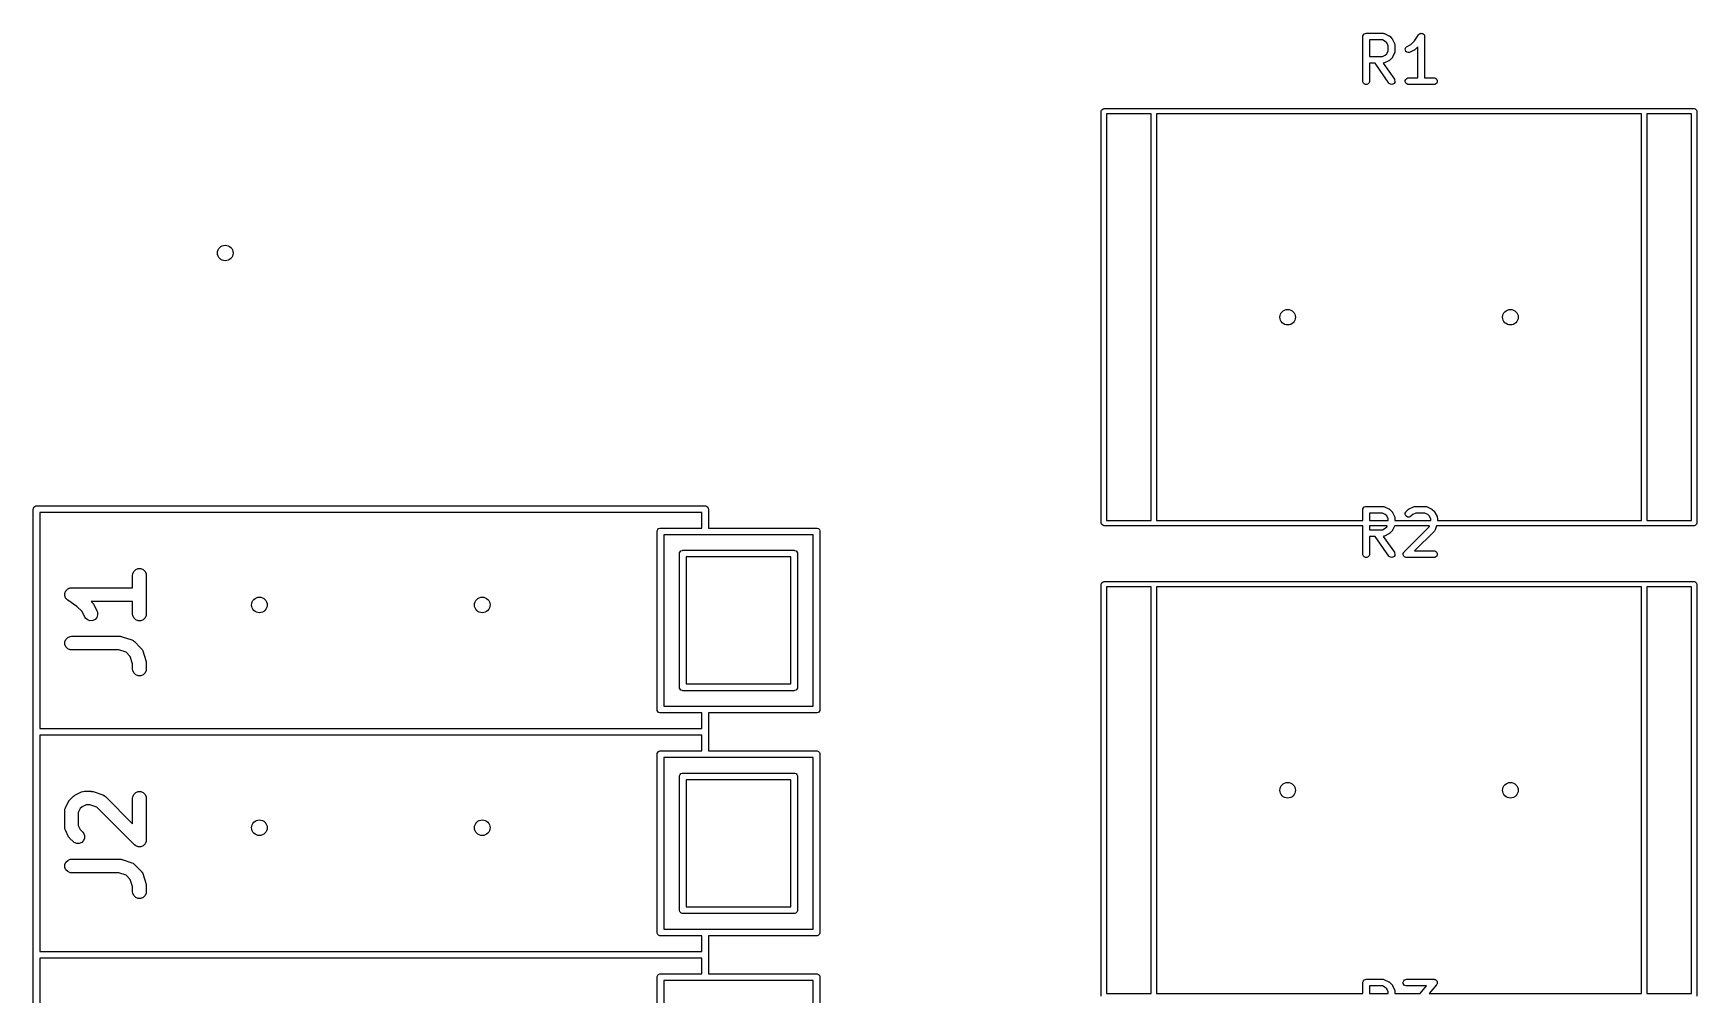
# Model space of a CAD drawing. Extents: x 0.23 to 2.98, y 0.39 to 3.79.
# Drawn here: x 0.23 to 1.7, y 2.945 to 3.794 of the extents above; entities that cross this region are included whole.
import ezdxf

# ---------------------------------------------------------------- set-up
doc = ezdxf.new("R2010")
doc.units = 0
doc.header["$MEASUREMENT"] = 0
doc.layers.add('BLACK', color=7, linetype='CONTINUOUS')

msp = doc.modelspace()

# ---------------------------------------------------------------- linework, layer by layer
at = {"layer": 'BLACK', "linetype": 'CONTINUOUS'}
for p, q in [((1.405, 3.7911), (1.4051, 3.7917)), ((1.4051, 3.7917), (1.4055, 3.7928)), ((1.4055, 3.7928), (1.4063, 3.7936)), ((1.4063, 3.7936), (1.4074, 3.794)), ((1.4074, 3.794), (1.4079, 3.7941)), ((1.4079, 3.7941), (1.4229, 3.7941)), ((1.4229, 3.7941), (1.4235, 3.794)), ((1.4235, 3.794), (1.4236, 3.794)), ((1.4236, 3.794), (1.4237, 3.794)), ((1.4237, 3.794), (1.4243, 3.7938)), ((1.4243, 3.7938), (1.428, 3.7919)), ((1.428, 3.7919), (1.4283, 3.7918)), ((1.4283, 3.7918), (1.4283, 3.7917)), ((1.4283, 3.7917), (1.4284, 3.7917)), ((1.4284, 3.7917), (1.4285, 3.7916)), ((1.4285, 3.7916), (1.4286, 3.7915)), ((1.4286, 3.7915), (1.4288, 3.7914)), ((1.4506, 3.7874), (1.4542, 3.7928)), ((1.4542, 3.7928), (1.4546, 3.7932)), ((1.4542, 3.7928), (1.4542, 3.7928)), ((1.4542, 3.7928), (1.4542, 3.7928)), ((1.4542, 3.7928), (1.4542, 3.7928)), ((1.4546, 3.7932), (1.4548, 3.7934)), ((1.4548, 3.7934), (1.4551, 3.7936)), ((1.4551, 3.7936), (1.4553, 3.7937)), ((1.4553, 3.7937), (1.4556, 3.7939)), ((1.4556, 3.7939), (1.4558, 3.7939)), ((1.4558, 3.7939), (1.4561, 3.794)), ((1.4561, 3.794), (1.4564, 3.794)), ((1.4564, 3.794), (1.4567, 3.7941)), ((1.4567, 3.7941), (1.457, 3.794)), ((1.457, 3.794), (1.4573, 3.794)), ((1.4573, 3.794), (1.4575, 3.7939)), ((1.4575, 3.7939), (1.4578, 3.7939)), ((1.4578, 3.7939), (1.4581, 3.7937)), ((1.4581, 3.7937), (1.4583, 3.7936)), ((1.4583, 3.7936), (1.4585, 3.7934)), ((1.4585, 3.7934), (1.4588, 3.7932)), ((1.4588, 3.7932), (1.4589, 3.793)), ((1.4589, 3.793), (1.4591, 3.7928)), ((1.4591, 3.7928), (1.4593, 3.7925)), ((1.4593, 3.7925), (1.4594, 3.7923)), ((1.4594, 3.7923), (1.4595, 3.792)), ((1.4595, 3.792), (1.4596, 3.7917)), ((1.4596, 3.7917), (1.4596, 3.7912)), ((1.405, 3.7518), (1.405, 3.7911)), ((1.4223, 3.7882), (1.4109, 3.7882)), ((1.4109, 3.7882), (1.4109, 3.7735)), ((1.4249, 3.7868), (1.4223, 3.7882)), ((1.4261, 3.7857), (1.4249, 3.7868)), ((1.4275, 3.783), (1.4261, 3.7857)), ((1.4261, 3.776), (1.4275, 3.7787)), ((1.4275, 3.7787), (1.4275, 3.783)), ((1.4288, 3.7914), (1.4307, 3.7895)), ((1.4307, 3.7895), (1.4308, 3.7893)), ((1.4308, 3.7893), (1.4309, 3.7892)), ((1.4309, 3.7892), (1.431, 3.7891)), ((1.431, 3.7891), (1.431, 3.789)), ((1.431, 3.789), (1.4311, 3.789)), ((1.4311, 3.789), (1.4312, 3.7887)), ((1.4312, 3.7887), (1.4331, 3.785)), ((1.4331, 3.785), (1.4333, 3.7844)), ((1.4333, 3.7772), (1.4331, 3.7767)), ((1.4333, 3.7844), (1.4333, 3.7843)), ((1.4333, 3.7843), (1.4333, 3.7842)), ((1.4333, 3.7842), (1.4334, 3.7836)), ((1.4334, 3.778), (1.4333, 3.7774)), ((1.4333, 3.7774), (1.4333, 3.7774)), ((1.4333, 3.7774), (1.4333, 3.7772)), ((1.4334, 3.7836), (1.4334, 3.778)), ((1.4425, 3.7803), (1.4429, 3.7814)), ((1.4426, 3.7791), (1.4425, 3.7803)), ((1.4431, 3.7781), (1.4426, 3.7791)), ((1.4429, 3.7814), (1.4436, 3.7822)), ((1.444, 3.7773), (1.4431, 3.7781)), ((1.4436, 3.7822), (1.4441, 3.7825)), ((1.4451, 3.777), (1.444, 3.7773)), ((1.4441, 3.7825), (1.4474, 3.7842)), ((1.4462, 3.7771), (1.4451, 3.777)), ((1.4468, 3.7773), (1.4462, 3.7771)), ((1.4505, 3.7791), (1.4468, 3.7773)), ((1.4474, 3.7842), (1.4506, 3.7874)), ((1.4508, 3.7793), (1.4505, 3.7791)), ((1.4509, 3.7794), (1.4508, 3.7793)), ((1.4508, 3.7793), (1.4508, 3.7793)), ((1.451, 3.7794), (1.4509, 3.7794)), ((1.4511, 3.7795), (1.451, 3.7794)), ((1.4513, 3.7797), (1.4511, 3.7795)), ((1.4537, 3.7821), (1.4513, 3.7797)), ((1.4537, 3.7547), (1.4537, 3.7821)), ((1.4596, 3.7912), (1.4596, 3.7912)), ((1.4596, 3.7912), (1.4596, 3.7912)), ((1.4596, 3.7912), (1.4596, 3.7911)), ((1.4596, 3.7911), (1.4596, 3.7547)), ((1.4109, 3.7735), (1.4223, 3.7735)), ((1.4158, 3.7676), (1.4109, 3.7676)), ((1.4109, 3.7676), (1.4109, 3.7518)), ((1.428, 3.7501), (1.4158, 3.7676)), ((1.4223, 3.7735), (1.4249, 3.7748)), ((1.4235, 3.7676), (1.423, 3.7676)), ((1.423, 3.7676), (1.4329, 3.7535)), ((1.4236, 3.7677), (1.4235, 3.7676)), ((1.4237, 3.7677), (1.4236, 3.7677)), ((1.4243, 3.7679), (1.4237, 3.7677)), ((1.428, 3.7698), (1.4243, 3.7679)), ((1.4249, 3.7748), (1.4261, 3.776)), ((1.4283, 3.7699), (1.428, 3.7698)), ((1.4284, 3.77), (1.4283, 3.7699)), ((1.4283, 3.7699), (1.4283, 3.7699)), ((1.4285, 3.7701), (1.4284, 3.77)), ((1.4286, 3.7701), (1.4285, 3.7701)), ((1.4288, 3.7703), (1.4286, 3.7701)), ((1.4307, 3.7722), (1.4288, 3.7703)), ((1.4308, 3.7724), (1.4307, 3.7722)), ((1.4309, 3.7725), (1.4308, 3.7724)), ((1.431, 3.7726), (1.4309, 3.7725)), ((1.4311, 3.7727), (1.431, 3.7726)), ((1.431, 3.7726), (1.431, 3.7726)), ((1.4312, 3.773), (1.4311, 3.7727)), ((1.4331, 3.7767), (1.4312, 3.773)), ((1.4051, 3.7512), (1.405, 3.7518)), ((1.4055, 3.7501), (1.4051, 3.7512)), ((1.4063, 3.7493), (1.4055, 3.7501)), ((1.4074, 3.7489), (1.4063, 3.7493)), ((1.4085, 3.7489), (1.4074, 3.7489)), ((1.4096, 3.7493), (1.4085, 3.7489)), ((1.4104, 3.7501), (1.4096, 3.7493)), ((1.4108, 3.7512), (1.4104, 3.7501)), ((1.4109, 3.7518), (1.4108, 3.7512)), ((1.4284, 3.7496), (1.428, 3.7501)), ((1.4294, 3.749), (1.4284, 3.7496)), ((1.4305, 3.7488), (1.4294, 3.749)), ((1.4316, 3.7491), (1.4305, 3.7488)), ((1.4326, 3.7497), (1.4316, 3.7491)), ((1.4332, 3.7507), (1.4326, 3.7497)), ((1.4329, 3.7535), (1.4331, 3.753)), ((1.4331, 3.753), (1.4334, 3.7518)), ((1.4334, 3.7518), (1.4332, 3.7507)), ((1.4425, 3.7524), (1.443, 3.7534)), ((1.4425, 3.7512), (1.4425, 3.7524)), ((1.443, 3.7501), (1.4425, 3.7512)), ((1.443, 3.7534), (1.4438, 3.7542)), ((1.4438, 3.7493), (1.443, 3.7501)), ((1.4438, 3.7542), (1.4449, 3.7547)), ((1.4449, 3.7489), (1.4438, 3.7493)), ((1.4449, 3.7547), (1.4454, 3.7547)), ((1.4454, 3.7488), (1.4449, 3.7489)), ((1.4454, 3.7547), (1.4537, 3.7547)), ((1.4679, 3.7488), (1.4454, 3.7488)), ((1.4596, 3.7547), (1.4679, 3.7547)), ((1.4679, 3.7547), (1.4685, 3.7547)), ((1.4685, 3.7489), (1.4679, 3.7488)), ((1.4685, 3.7547), (1.4696, 3.7542)), ((1.4696, 3.7493), (1.4685, 3.7489)), ((1.4696, 3.7542), (1.4704, 3.7534)), ((1.4704, 3.7501), (1.4696, 3.7493)), ((1.4704, 3.7534), (1.4708, 3.7524)), ((1.4708, 3.7512), (1.4704, 3.7501)), ((1.4708, 3.7524), (1.4708, 3.7512)), ((1.174, 3.7252), (1.1742, 3.7261)), ((1.174, 3.3614), (1.174, 3.7252)), ((1.1742, 3.7261), (1.1755, 3.7274)), ((1.1755, 3.7274), (1.1764, 3.7276)), ((1.1764, 3.7276), (1.6976, 3.7276)), ((1.1787, 3.7228), (1.1787, 3.3638)), ((1.2181, 3.7228), (1.1787, 3.7228)), ((1.2181, 3.3638), (1.2181, 3.7228)), ((1.2228, 3.7228), (1.2228, 3.3638)), ((1.6512, 3.7228), (1.2228, 3.7228)), ((1.6512, 3.3638), (1.6512, 3.7228)), ((1.6559, 3.7228), (1.6559, 3.3638)), ((1.6953, 3.7228), (1.6559, 3.7228)), ((1.6953, 3.3638), (1.6953, 3.7228)), ((1.6976, 3.7276), (1.6985, 3.7274)), ((1.6985, 3.7274), (1.6998, 3.7261)), ((1.6998, 3.7261), (1.7, 3.7252)), ((1.7, 3.7252), (1.7, 3.3614)), ((0.2304, 3.3738), (0.2305, 3.3744)), ((0.2304, 3.1769), (0.2304, 3.3738)), ((0.2305, 3.3744), (0.2309, 3.3754)), ((0.2309, 3.3754), (0.2317, 3.3762)), ((0.2317, 3.3762), (0.2328, 3.3767)), ((0.2328, 3.3767), (0.2329, 3.3767)), ((0.2329, 3.3767), (0.2334, 3.3767)), ((0.2334, 3.3767), (0.5877, 3.3767)), ((0.2363, 3.3708), (0.2363, 3.1799)), ((0.5877, 3.3708), (0.2363, 3.3708)), ((0.5877, 3.3767), (0.8239, 3.3767)), ((0.821, 3.3708), (0.5877, 3.3708)), ((0.821, 3.357), (0.821, 3.3708)), ((0.8239, 3.3767), (0.8245, 3.3767)), ((0.8245, 3.3767), (0.8256, 3.3762)), ((0.8256, 3.3762), (0.8264, 3.3754)), ((0.8264, 3.3754), (0.8268, 3.3744)), ((0.8268, 3.3744), (0.8269, 3.3738)), ((0.8269, 3.3738), (0.8269, 3.357)), ((1.405, 3.3733), (1.4051, 3.3739)), ((1.405, 3.3638), (1.405, 3.3733)), ((1.4051, 3.3739), (1.4055, 3.3749)), ((1.4055, 3.3749), (1.4063, 3.3757)), ((1.4063, 3.3757), (1.4074, 3.3762)), ((1.4074, 3.3762), (1.4079, 3.3762)), ((1.4079, 3.3762), (1.4229, 3.3762)), ((1.4223, 3.3703), (1.4109, 3.3703)), ((1.4109, 3.3703), (1.4109, 3.3638)), ((1.4249, 3.369), (1.4223, 3.3703)), ((1.4229, 3.3762), (1.4235, 3.3762)), ((1.4235, 3.3762), (1.4236, 3.3761)), ((1.4236, 3.3761), (1.4237, 3.3761)), ((1.4237, 3.3761), (1.4243, 3.3759)), ((1.4243, 3.3759), (1.428, 3.374)), ((1.4261, 3.3678), (1.4249, 3.369)), ((1.4275, 3.3651), (1.4261, 3.3678)), ((1.428, 3.374), (1.4283, 3.3739)), ((1.4283, 3.3739), (1.4283, 3.3739)), ((1.4283, 3.3739), (1.4284, 3.3738)), ((1.4284, 3.3738), (1.4285, 3.3737)), ((1.4285, 3.3737), (1.4286, 3.3737)), ((1.4286, 3.3737), (1.4288, 3.3735)), ((1.4288, 3.3735), (1.4307, 3.3716)), ((1.4307, 3.3716), (1.4308, 3.3714)), ((1.4308, 3.3714), (1.4309, 3.3713)), ((1.4309, 3.3713), (1.431, 3.3712)), ((1.431, 3.3712), (1.431, 3.3712)), ((1.431, 3.3712), (1.4311, 3.3711)), ((1.4311, 3.3711), (1.4312, 3.3708)), ((1.4312, 3.3708), (1.4331, 3.3671)), ((1.4331, 3.3671), (1.4333, 3.3666)), ((1.4333, 3.3666), (1.4333, 3.3665)), ((1.4333, 3.3665), (1.4333, 3.3664)), ((1.4333, 3.3664), (1.4334, 3.3658)), ((1.4334, 3.3658), (1.4334, 3.3638)), ((1.4425, 3.3701), (1.443, 3.3712)), ((1.4425, 3.369), (1.4425, 3.3701)), ((1.443, 3.3679), (1.4425, 3.369)), ((1.443, 3.3712), (1.4434, 3.3716)), ((1.4438, 3.3671), (1.443, 3.3679)), ((1.4434, 3.3716), (1.4452, 3.3735)), ((1.4449, 3.3666), (1.4438, 3.3671)), ((1.446, 3.3666), (1.4449, 3.3666)), ((1.4452, 3.3735), (1.4455, 3.3737)), ((1.4455, 3.3737), (1.4456, 3.3738)), ((1.4455, 3.3737), (1.4455, 3.3737)), ((1.4456, 3.3738), (1.4457, 3.3739)), ((1.4457, 3.3739), (1.4458, 3.3739)), ((1.4458, 3.3739), (1.446, 3.374)), ((1.446, 3.374), (1.4497, 3.3759)), ((1.4471, 3.3671), (1.446, 3.3666)), ((1.4475, 3.3674), (1.4471, 3.3671)), ((1.4491, 3.369), (1.4475, 3.3674)), ((1.4518, 3.3703), (1.4491, 3.369)), ((1.4497, 3.3759), (1.4503, 3.3761)), ((1.4503, 3.3761), (1.4504, 3.3761)), ((1.4504, 3.3761), (1.4505, 3.3762)), ((1.4505, 3.3762), (1.4511, 3.3762)), ((1.4511, 3.3762), (1.4604, 3.3762)), ((1.4597, 3.3703), (1.4518, 3.3703)), ((1.4624, 3.369), (1.4597, 3.3703)), ((1.4604, 3.3762), (1.461, 3.3762)), ((1.461, 3.3762), (1.4611, 3.3761)), ((1.4611, 3.3761), (1.4612, 3.3761)), ((1.4612, 3.3761), (1.4618, 3.3759)), ((1.4618, 3.3759), (1.4655, 3.374)), ((1.4636, 3.3678), (1.4624, 3.369)), ((1.465, 3.3651), (1.4636, 3.3678)), ((1.4655, 3.374), (1.4658, 3.3739)), ((1.4658, 3.3739), (1.4658, 3.3739)), ((1.4658, 3.3739), (1.4659, 3.3738)), ((1.4659, 3.3738), (1.466, 3.3737)), ((1.466, 3.3737), (1.4661, 3.3737)), ((1.4661, 3.3737), (1.4663, 3.3735)), ((1.4663, 3.3735), (1.4682, 3.3716)), ((1.4682, 3.3716), (1.4683, 3.3714)), ((1.4683, 3.3714), (1.4684, 3.3713)), ((1.4684, 3.3713), (1.4685, 3.3712)), ((1.4685, 3.3712), (1.4685, 3.3712)), ((1.4685, 3.3712), (1.4686, 3.3711)), ((1.4686, 3.3711), (1.4687, 3.3708)), ((1.4687, 3.3708), (1.4706, 3.3671)), ((1.4706, 3.3671), (1.4708, 3.3666)), ((1.4708, 3.3666), (1.4708, 3.3665)), ((1.4708, 3.3665), (1.4708, 3.3664)), ((1.4708, 3.3664), (1.4709, 3.3658)), ((1.4709, 3.3658), (1.4709, 3.3638)), ((0.7816, 3.3541), (0.7817, 3.3547)), ((0.7816, 3.1966), (0.7816, 3.3541)), ((0.7817, 3.3547), (0.7821, 3.3557)), ((0.7821, 3.3557), (0.7829, 3.3565)), ((0.7829, 3.3565), (0.784, 3.357)), ((0.784, 3.357), (0.7846, 3.357)), ((0.7846, 3.357), (0.821, 3.357)), ((0.7875, 3.3511), (0.7875, 3.1996)), ((0.9194, 3.3511), (0.7875, 3.3511)), ((0.8269, 3.357), (0.9224, 3.357)), ((0.9194, 3.1996), (0.9194, 3.3511)), ((0.9224, 3.357), (0.923, 3.357)), ((0.923, 3.357), (0.924, 3.3565)), ((0.924, 3.3565), (0.9249, 3.3557)), ((0.9249, 3.3557), (0.9253, 3.3547)), ((0.9253, 3.3547), (0.9253, 3.3543)), ((0.9253, 3.3543), (0.9253, 3.3541)), ((0.9253, 3.3541), (0.9253, 3.1966)), ((1.1742, 3.3605), (1.174, 3.3614)), ((1.1755, 3.3592), (1.1742, 3.3605)), ((1.1764, 3.3591), (1.1755, 3.3592)), ((1.405, 3.3591), (1.1764, 3.3591)), ((1.1787, 3.3638), (1.2181, 3.3638)), ((1.2228, 3.3638), (1.405, 3.3638)), ((1.405, 3.3339), (1.405, 3.3591)), ((1.4109, 3.3638), (1.4275, 3.3638)), ((1.4109, 3.3591), (1.4109, 3.3556)), ((1.4266, 3.3591), (1.4109, 3.3591)), ((1.4109, 3.3556), (1.4223, 3.3556)), ((1.4223, 3.3556), (1.4249, 3.357)), ((1.428, 3.3519), (1.4243, 3.35)), ((1.4249, 3.357), (1.4261, 3.3582)), ((1.4261, 3.3582), (1.4266, 3.3591)), ((1.4275, 3.3638), (1.4275, 3.3651)), ((1.4283, 3.352), (1.428, 3.3519)), ((1.4284, 3.3521), (1.4283, 3.3521)), ((1.4283, 3.3521), (1.4283, 3.352)), ((1.4285, 3.3522), (1.4284, 3.3521)), ((1.4286, 3.3523), (1.4285, 3.3522)), ((1.4288, 3.3524), (1.4286, 3.3523)), ((1.4307, 3.3543), (1.4288, 3.3524)), ((1.4308, 3.3545), (1.4307, 3.3543)), ((1.4309, 3.3546), (1.4308, 3.3545)), ((1.431, 3.3547), (1.4309, 3.3546)), ((1.4311, 3.3548), (1.431, 3.3548)), ((1.431, 3.3548), (1.431, 3.3547)), ((1.4312, 3.3551), (1.4311, 3.3548)), ((1.4331, 3.3588), (1.4312, 3.3551)), ((1.4332, 3.3591), (1.4331, 3.3588)), ((1.4638, 3.3591), (1.4332, 3.3591)), ((1.4334, 3.3638), (1.465, 3.3638)), ((1.4415, 3.336), (1.4635, 3.358)), ((1.4682, 3.3543), (1.4507, 3.3369)), ((1.4635, 3.358), (1.4638, 3.3591)), ((1.465, 3.3638), (1.465, 3.3651)), ((1.4685, 3.3548), (1.4682, 3.3543)), ((1.4686, 3.3549), (1.4685, 3.3548)), ((1.4689, 3.3555), (1.4686, 3.3549)), ((1.4686, 3.3549), (1.4686, 3.3549)), ((1.4701, 3.3591), (1.4689, 3.3555)), ((1.6976, 3.3591), (1.4701, 3.3591)), ((1.4709, 3.3638), (1.6512, 3.3638)), ((1.6559, 3.3638), (1.6953, 3.3638)), ((1.6985, 3.3592), (1.6976, 3.3591)), ((1.6998, 3.3605), (1.6985, 3.3592)), ((1.7, 3.3614), (1.6998, 3.3605)), ((0.8014, 3.335), (0.8018, 3.3361)), ((0.8018, 3.3361), (0.8026, 3.3369)), ((0.8026, 3.3369), (0.8037, 3.3373)), ((0.8037, 3.3373), (0.8041, 3.3373)), ((0.8041, 3.3373), (0.8043, 3.3374)), ((0.8043, 3.3374), (0.9027, 3.3374)), ((0.9027, 3.3374), (0.9029, 3.3373)), ((0.9029, 3.3373), (0.9033, 3.3373)), ((0.9033, 3.3373), (0.9043, 3.3369)), ((0.9043, 3.3369), (0.9051, 3.3361)), ((0.9051, 3.3361), (0.9056, 3.335)), ((1.4158, 3.3497), (1.4109, 3.3497)), ((1.4109, 3.3497), (1.4109, 3.3339)), ((1.428, 3.3322), (1.4158, 3.3497)), ((1.4235, 3.3498), (1.423, 3.3497)), ((1.423, 3.3497), (1.4329, 3.3356)), ((1.4236, 3.3498), (1.4235, 3.3498)), ((1.4237, 3.3498), (1.4236, 3.3498)), ((1.4243, 3.35), (1.4237, 3.3498)), ((1.4411, 3.3355), (1.4415, 3.336)), ((1.4507, 3.3369), (1.4679, 3.3369)), ((1.4679, 3.3369), (1.4685, 3.3368)), ((1.4685, 3.3368), (1.4696, 3.3364)), ((1.4696, 3.3364), (1.4704, 3.3355)), ((0.3209, 3.3203), (0.3231, 3.3212)), ((0.3231, 3.3212), (0.3254, 3.3212)), ((0.3254, 3.3212), (0.3276, 3.3203)), ((0.8013, 3.3344), (0.8014, 3.335)), ((0.8013, 3.2163), (0.8013, 3.3344)), ((0.8072, 3.3315), (0.8072, 3.2193)), ((0.8997, 3.3315), (0.8072, 3.3315)), ((0.8997, 3.2193), (0.8997, 3.3315)), ((0.9056, 3.335), (0.9056, 3.3344)), ((0.9056, 3.3344), (0.9056, 3.2163)), ((1.4051, 3.3333), (1.405, 3.3339)), ((1.4055, 3.3323), (1.4051, 3.3333)), ((1.4063, 3.3315), (1.4055, 3.3323)), ((1.4074, 3.331), (1.4063, 3.3315)), ((1.4085, 3.331), (1.4074, 3.331)), ((1.4096, 3.3315), (1.4085, 3.331)), ((1.4104, 3.3323), (1.4096, 3.3315)), ((1.4108, 3.3333), (1.4104, 3.3323)), ((1.4109, 3.3339), (1.4108, 3.3333)), ((1.4284, 3.3318), (1.428, 3.3322)), ((1.4294, 3.3312), (1.4284, 3.3318)), ((1.4305, 3.331), (1.4294, 3.3312)), ((1.4316, 3.3312), (1.4305, 3.331)), ((1.4326, 3.3319), (1.4316, 3.3312)), ((1.4332, 3.3328), (1.4326, 3.3319)), ((1.4329, 3.3356), (1.4331, 3.3351)), ((1.4331, 3.3351), (1.4334, 3.334)), ((1.4334, 3.334), (1.4332, 3.3328)), ((1.4407, 3.3345), (1.4411, 3.3355)), ((1.4407, 3.3333), (1.4407, 3.3345)), ((1.4411, 3.3323), (1.4407, 3.3333)), ((1.4419, 3.3315), (1.4411, 3.3323)), ((1.443, 3.331), (1.4419, 3.3315)), ((1.4436, 3.331), (1.443, 3.331)), ((1.4679, 3.331), (1.4436, 3.331)), ((1.4685, 3.331), (1.4679, 3.331)), ((1.4696, 3.3315), (1.4685, 3.331)), ((1.4704, 3.3323), (1.4696, 3.3315)), ((1.4704, 3.3355), (1.4708, 3.3345)), ((1.4708, 3.3333), (1.4704, 3.3323)), ((1.4708, 3.3345), (1.4708, 3.3333)), ((0.3182, 3.3154), (0.3183, 3.3165)), ((0.3182, 3.3042), (0.3182, 3.3154)), ((0.3183, 3.3165), (0.3192, 3.3187)), ((0.3192, 3.3187), (0.3209, 3.3203)), ((0.3276, 3.3203), (0.3292, 3.3187)), ((0.3292, 3.3187), (0.3301, 3.3165)), ((0.3301, 3.3165), (0.3302, 3.3154)), ((0.3302, 3.3154), (0.3302, 3.2811)), ((1.174, 3.3073), (1.1742, 3.3082)), ((1.174, 2.9435), (1.174, 3.3073)), ((1.1742, 3.3082), (1.1755, 3.3095)), ((1.1755, 3.3095), (1.1764, 3.3097)), ((1.1764, 3.3097), (1.6976, 3.3097)), ((1.6976, 3.3097), (1.6985, 3.3095)), ((1.6985, 3.3095), (1.6998, 3.3082)), ((1.6998, 3.3082), (1.7, 3.3073)), ((1.7, 3.3073), (1.7, 2.9435)), ((0.2582, 3.2982), (0.2583, 3.2988)), ((0.2583, 3.2976), (0.2582, 3.2982)), ((0.2583, 3.2994), (0.2586, 3.2999)), ((0.2583, 3.2988), (0.2583, 3.2994)), ((0.2583, 3.297), (0.2583, 3.2976)), ((0.2586, 3.2965), (0.2583, 3.297)), ((0.2586, 3.2999), (0.2587, 3.3005)), ((0.2587, 3.2959), (0.2586, 3.2965)), ((0.2587, 3.3005), (0.259, 3.301)), ((0.259, 3.2954), (0.2587, 3.2959)), ((0.259, 3.301), (0.2592, 3.3015)), ((0.2592, 3.2949), (0.259, 3.2954)), ((0.2592, 3.3015), (0.2597, 3.302)), ((0.2597, 3.2945), (0.2592, 3.2949)), ((0.2597, 3.302), (0.26, 3.3024)), ((0.26, 3.294), (0.2597, 3.2945)), ((0.26, 3.3024), (0.2605, 3.3028)), ((0.2609, 3.2932), (0.26, 3.294)), ((0.2605, 3.3028), (0.2609, 3.3032)), ((0.2609, 3.3032), (0.2614, 3.3034)), ((0.269, 3.2878), (0.2609, 3.2932)), ((0.2609, 3.2932), (0.2609, 3.2932)), ((0.2609, 3.2932), (0.2609, 3.2932)), ((0.2609, 3.2932), (0.2609, 3.2932)), ((0.2614, 3.3034), (0.2619, 3.3038)), ((0.2619, 3.3038), (0.2625, 3.3039)), ((0.2625, 3.3039), (0.2631, 3.3041)), ((0.2631, 3.3041), (0.2642, 3.3042)), ((0.2642, 3.3042), (0.2642, 3.3042)), ((0.2642, 3.3042), (0.2642, 3.3042)), ((0.2642, 3.3042), (0.2642, 3.3042)), ((0.2642, 3.3042), (0.3182, 3.3042)), ((0.3182, 3.2922), (0.2816, 3.2922)), ((0.2816, 3.2922), (0.2828, 3.291)), ((0.3182, 3.2811), (0.3182, 3.2922)), ((1.1787, 3.305), (1.1787, 2.9459)), ((1.2181, 3.305), (1.1787, 3.305)), ((1.2181, 2.9459), (1.2181, 3.305)), ((1.2228, 3.305), (1.2228, 2.9459)), ((1.6512, 3.305), (1.2228, 3.305)), ((1.6512, 2.9459), (1.6512, 3.305)), ((1.6559, 3.305), (1.6559, 2.9459)), ((1.6953, 3.305), (1.6559, 3.305)), ((1.6953, 2.9459), (1.6953, 3.305)), ((0.2736, 3.2832), (0.269, 3.2878)), ((0.276, 3.2784), (0.2736, 3.2832)), ((0.2766, 3.2774), (0.276, 3.2784)), ((0.2784, 3.2759), (0.2766, 3.2774)), ((0.2828, 3.291), (0.2831, 3.2906)), ((0.2831, 3.2906), (0.2832, 3.2905)), ((0.2832, 3.2905), (0.2834, 3.2903)), ((0.2834, 3.2903), (0.2835, 3.2901)), ((0.2835, 3.2901), (0.2836, 3.29)), ((0.2836, 3.29), (0.2839, 3.2895)), ((0.2839, 3.2895), (0.2867, 3.2838)), ((0.2866, 3.2781), (0.285, 3.2763)), ((0.2873, 3.2803), (0.2866, 3.2781)), ((0.2867, 3.2838), (0.2872, 3.2827)), ((0.2872, 3.2827), (0.2873, 3.2803)), ((0.3183, 3.2799), (0.3182, 3.2811)), ((0.3192, 3.2777), (0.3183, 3.2799)), ((0.3209, 3.2761), (0.3192, 3.2777)), ((0.3292, 3.2777), (0.3276, 3.2761)), ((0.3301, 3.2799), (0.3292, 3.2777)), ((0.3302, 3.2811), (0.3301, 3.2799)), ((0.2806, 3.2751), (0.2784, 3.2759)), ((0.283, 3.2753), (0.2806, 3.2751)), ((0.285, 3.2763), (0.283, 3.2753)), ((0.3231, 3.2752), (0.3209, 3.2761)), ((0.3254, 3.2752), (0.3231, 3.2752)), ((0.3276, 3.2761), (0.3254, 3.2752)), ((0.2583, 3.2565), (0.2592, 3.2587)), ((0.2583, 3.2542), (0.2583, 3.2565)), ((0.2592, 3.252), (0.2583, 3.2542)), ((0.2592, 3.2587), (0.2609, 3.2603)), ((0.2609, 3.2504), (0.2592, 3.252)), ((0.2609, 3.2603), (0.2631, 3.2612)), ((0.2631, 3.2495), (0.2609, 3.2504)), ((0.2631, 3.2612), (0.2642, 3.2614)), ((0.2642, 3.2494), (0.2631, 3.2495)), ((0.2642, 3.2614), (0.3071, 3.2614)), ((0.3061, 3.2494), (0.2642, 3.2494)), ((0.3124, 3.2473), (0.3061, 3.2494)), ((0.3071, 3.2614), (0.3077, 3.2613)), ((0.3077, 3.2613), (0.3078, 3.2613)), ((0.3078, 3.2613), (0.308, 3.2613)), ((0.308, 3.2613), (0.3083, 3.2612)), ((0.3083, 3.2612), (0.3084, 3.2612)), ((0.3084, 3.2612), (0.309, 3.261)), ((0.309, 3.261), (0.3175, 3.2582)), ((0.3175, 3.2582), (0.3186, 3.2577)), ((0.3186, 3.2577), (0.3188, 3.2576)), ((0.3188, 3.2576), (0.319, 3.2575)), ((0.319, 3.2575), (0.3199, 3.2567)), ((0.3199, 3.2567), (0.3256, 3.251)), ((0.3256, 3.251), (0.3264, 3.2501)), ((0.3264, 3.2501), (0.3264, 3.2499)), ((0.3264, 3.2499), (0.3266, 3.2498)), ((0.3266, 3.2498), (0.3271, 3.2487)), ((0.3271, 3.2487), (0.3299, 3.2401)), ((0.3161, 3.2435), (0.3124, 3.2473)), ((0.3182, 3.2372), (0.3161, 3.2435)), ((0.3182, 3.2325), (0.3182, 3.2372)), ((0.3299, 3.2401), (0.33, 3.2395)), ((0.33, 3.2395), (0.3301, 3.2394)), ((0.3301, 3.2394), (0.3301, 3.2392)), ((0.3301, 3.2392), (0.3302, 3.239)), ((0.3302, 3.239), (0.3302, 3.2388)), ((0.3302, 3.2388), (0.3302, 3.2382)), ((0.3302, 3.2382), (0.3302, 3.2325)), ((0.3183, 3.2313), (0.3182, 3.2325)), ((0.3192, 3.2292), (0.3183, 3.2313)), ((0.3209, 3.2275), (0.3192, 3.2292)), ((0.3231, 3.2266), (0.3209, 3.2275)), ((0.3254, 3.2266), (0.3231, 3.2266)), ((0.3276, 3.2275), (0.3254, 3.2266)), ((0.3292, 3.2292), (0.3276, 3.2275)), ((0.3301, 3.2313), (0.3292, 3.2292)), ((0.3302, 3.2325), (0.3301, 3.2313)), ((0.8072, 3.2193), (0.8997, 3.2193)), ((0.8014, 3.2157), (0.8013, 3.2163)), ((0.8018, 3.2146), (0.8014, 3.2157)), ((0.8026, 3.2138), (0.8018, 3.2146)), ((0.8037, 3.2134), (0.8026, 3.2138)), ((0.8041, 3.2134), (0.8037, 3.2134)), ((0.8043, 3.2133), (0.8041, 3.2134)), ((0.9027, 3.2133), (0.8043, 3.2133)), ((0.9029, 3.2134), (0.9027, 3.2133)), ((0.9033, 3.2134), (0.9029, 3.2134)), ((0.9043, 3.2138), (0.9033, 3.2134)), ((0.9051, 3.2146), (0.9043, 3.2138)), ((0.9056, 3.2157), (0.9051, 3.2146)), ((0.9056, 3.2163), (0.9056, 3.2157)), ((0.7817, 3.196), (0.7816, 3.1966)), ((0.7821, 3.195), (0.7817, 3.196)), ((0.7829, 3.1942), (0.7821, 3.195)), ((0.784, 3.1937), (0.7829, 3.1942)), ((0.7846, 3.1937), (0.784, 3.1937)), ((0.821, 3.1937), (0.7846, 3.1937)), ((0.7875, 3.1996), (0.9194, 3.1996)), ((0.821, 3.1799), (0.821, 3.1937)), ((0.9224, 3.1937), (0.8269, 3.1937)), ((0.8269, 3.1937), (0.8269, 3.1769)), ((0.9229, 3.1937), (0.9224, 3.1937)), ((0.924, 3.1942), (0.9229, 3.1937)), ((0.9248, 3.195), (0.924, 3.1942)), ((0.9253, 3.196), (0.9248, 3.195)), ((0.9253, 3.1966), (0.9253, 3.196)), ((0.2304, 2.9801), (0.2304, 3.1769)), ((0.2363, 3.1799), (0.5877, 3.1799)), ((0.5877, 3.1799), (0.821, 3.1799)), ((0.8269, 3.1769), (0.8269, 3.1602)), ((0.2363, 3.174), (0.2363, 2.983)), ((0.5877, 3.174), (0.2363, 3.174)), ((0.821, 3.174), (0.5877, 3.174)), ((0.7821, 3.1589), (0.7829, 3.1597)), ((0.7829, 3.1597), (0.784, 3.1601)), ((0.784, 3.1601), (0.7846, 3.1602)), ((0.7846, 3.1602), (0.821, 3.1602)), ((0.821, 3.1602), (0.821, 3.174)), ((0.8269, 3.1602), (0.9224, 3.1602)), ((0.9224, 3.1602), (0.923, 3.1601)), ((0.923, 3.1601), (0.924, 3.1597)), ((0.924, 3.1597), (0.9249, 3.1589)), ((0.7816, 3.1572), (0.7817, 3.1578)), ((0.7816, 2.9998), (0.7816, 3.1572)), ((0.7817, 3.1578), (0.7821, 3.1589)), ((0.7875, 3.1543), (0.7875, 3.0027)), ((0.9194, 3.1543), (0.7875, 3.1543)), ((0.9194, 3.0027), (0.9194, 3.1543)), ((0.9249, 3.1589), (0.9253, 3.1578)), ((0.9253, 3.1578), (0.9253, 3.1575)), ((0.9253, 3.1575), (0.9253, 3.1572)), ((0.9253, 3.1572), (0.9253, 2.9998)), ((0.8013, 3.1376), (0.8014, 3.1382)), ((0.8013, 3.0194), (0.8013, 3.1376)), ((0.8014, 3.1382), (0.8018, 3.1392)), ((0.8018, 3.1392), (0.8026, 3.1401)), ((0.8026, 3.1401), (0.8037, 3.1405)), ((0.8037, 3.1405), (0.8041, 3.1405)), ((0.8041, 3.1405), (0.8043, 3.1405)), ((0.8043, 3.1405), (0.9027, 3.1405)), ((0.8072, 3.1346), (0.8072, 3.0224)), ((0.8997, 3.1346), (0.8072, 3.1346)), ((0.8997, 3.0224), (0.8997, 3.1346)), ((0.9027, 3.1405), (0.9029, 3.1405)), ((0.9029, 3.1405), (0.9033, 3.1405)), ((0.9033, 3.1405), (0.9043, 3.1401)), ((0.9043, 3.1401), (0.9051, 3.1392)), ((0.9051, 3.1392), (0.9056, 3.1382)), ((0.9056, 3.1382), (0.9056, 3.1376)), ((0.9056, 3.1376), (0.9056, 3.0194)), ((0.2617, 3.1155), (0.262, 3.116)), ((0.262, 3.116), (0.2621, 3.1161)), ((0.2621, 3.1161), (0.2622, 3.1163)), ((0.2622, 3.1163), (0.2623, 3.1165)), ((0.2623, 3.1165), (0.2625, 3.1166)), ((0.2625, 3.1166), (0.2628, 3.117)), ((0.2628, 3.117), (0.2657, 3.1199)), ((0.2657, 3.1199), (0.2662, 3.1203)), ((0.2662, 3.1203), (0.2663, 3.1204)), ((0.2663, 3.1204), (0.2664, 3.1205)), ((0.2664, 3.1205), (0.2666, 3.1206)), ((0.2666, 3.1206), (0.2668, 3.1207)), ((0.2668, 3.1207), (0.2673, 3.121)), ((0.2673, 3.121), (0.273, 3.1239)), ((0.273, 3.1239), (0.2741, 3.1243)), ((0.2741, 3.1243), (0.2743, 3.1243)), ((0.2743, 3.1243), (0.2745, 3.1244)), ((0.2745, 3.1244), (0.2757, 3.1245)), ((0.2757, 3.1245), (0.2814, 3.1245)), ((0.2814, 3.1245), (0.282, 3.1244)), ((0.282, 3.1244), (0.2821, 3.1245)), ((0.2821, 3.1245), (0.2823, 3.1244)), ((0.2823, 3.1244), (0.2825, 3.1244)), ((0.2825, 3.1244), (0.2827, 3.1243)), ((0.2827, 3.1243), (0.2833, 3.1242)), ((0.2833, 3.1242), (0.2918, 3.1213)), ((0.2918, 3.1213), (0.2929, 3.1209)), ((0.2929, 3.1209), (0.2931, 3.1207)), ((0.2931, 3.1207), (0.2933, 3.1206)), ((0.2933, 3.1206), (0.2942, 3.1199)), ((0.2942, 3.1199), (0.3182, 3.0958)), ((0.3182, 3.1185), (0.3183, 3.1197)), ((0.3182, 3.0958), (0.3182, 3.1185)), ((0.3183, 3.1197), (0.3192, 3.1218)), ((0.3192, 3.1218), (0.3209, 3.1235)), ((0.3209, 3.1235), (0.3231, 3.1244)), ((0.3231, 3.1244), (0.3254, 3.1244)), ((0.3254, 3.1244), (0.3276, 3.1235)), ((0.3276, 3.1235), (0.3292, 3.1218)), ((0.3292, 3.1218), (0.3301, 3.1197)), ((0.3301, 3.1197), (0.3302, 3.1185)), ((0.3302, 3.1185), (0.3302, 3.0814)), ((0.2582, 3.1071), (0.2583, 3.1082)), ((0.2582, 3.0928), (0.2582, 3.1071)), ((0.2583, 3.1082), (0.2584, 3.1084)), ((0.2584, 3.1087), (0.2589, 3.1098)), ((0.2584, 3.1084), (0.2584, 3.1087)), ((0.2589, 3.1098), (0.2617, 3.1155)), ((0.272, 3.1092), (0.2702, 3.1057)), ((0.2702, 3.1057), (0.2702, 3.0942)), ((0.2735, 3.1107), (0.272, 3.1092)), ((0.2771, 3.1125), (0.2735, 3.1107)), ((0.2804, 3.1125), (0.2771, 3.1125)), ((0.2867, 3.1104), (0.2804, 3.1125)), ((0.32, 3.0771), (0.2867, 3.1104)), ((0.2583, 3.0916), (0.2582, 3.0928)), ((0.2584, 3.0914), (0.2583, 3.0916)), ((0.2584, 3.0912), (0.2584, 3.0914)), ((0.2589, 3.0901), (0.2584, 3.0912)), ((0.2617, 3.0844), (0.2589, 3.0901)), ((0.2702, 3.0942), (0.272, 3.0906)), ((0.272, 3.0906), (0.2742, 3.0885)), ((0.2742, 3.0885), (0.2749, 3.0876)), ((0.2749, 3.0876), (0.2758, 3.0854)), ((0.262, 3.0839), (0.2617, 3.0844)), ((0.2621, 3.0837), (0.262, 3.0839)), ((0.2622, 3.0836), (0.2621, 3.0837)), ((0.2623, 3.0834), (0.2622, 3.0836)), ((0.2625, 3.0833), (0.2623, 3.0834)), ((0.2628, 3.0828), (0.2625, 3.0833)), ((0.2657, 3.08), (0.2628, 3.0828)), ((0.2666, 3.0792), (0.2657, 3.08)), ((0.2688, 3.0783), (0.2666, 3.0792)), ((0.2711, 3.0783), (0.2688, 3.0783)), ((0.2733, 3.0792), (0.2711, 3.0783)), ((0.2749, 3.0809), (0.2733, 3.0792)), ((0.2758, 3.083), (0.2749, 3.0809)), ((0.2758, 3.0854), (0.2758, 3.083)), ((0.3209, 3.0764), (0.32, 3.0771)), ((0.3231, 3.0755), (0.3209, 3.0764)), ((0.3254, 3.0755), (0.3231, 3.0755)), ((0.3276, 3.0764), (0.3254, 3.0755)), ((0.3292, 3.078), (0.3276, 3.0764)), ((0.3301, 3.0802), (0.3292, 3.078)), ((0.3302, 3.0814), (0.3301, 3.0802)), ((0.2583, 3.0597), (0.2592, 3.0618)), ((0.2583, 3.0573), (0.2583, 3.0597)), ((0.2592, 3.0552), (0.2583, 3.0573)), ((0.2592, 3.0618), (0.2609, 3.0635)), ((0.2609, 3.0635), (0.2631, 3.0644)), ((0.2631, 3.0644), (0.2642, 3.0645)), ((0.2642, 3.0645), (0.3071, 3.0645)), ((0.3071, 3.0645), (0.3077, 3.0644)), ((0.3077, 3.0644), (0.3078, 3.0645)), ((0.3078, 3.0645), (0.308, 3.0644)), ((0.308, 3.0644), (0.3083, 3.0644)), ((0.3083, 3.0644), (0.3084, 3.0643)), ((0.3084, 3.0643), (0.309, 3.0642)), ((0.309, 3.0642), (0.3175, 3.0613)), ((0.3175, 3.0613), (0.3186, 3.0609)), ((0.3186, 3.0609), (0.3188, 3.0607)), ((0.3188, 3.0607), (0.319, 3.0606)), ((0.319, 3.0606), (0.3199, 3.0599)), ((0.3199, 3.0599), (0.3256, 3.0542)), ((0.2609, 3.0535), (0.2592, 3.0552)), ((0.2631, 3.0526), (0.2609, 3.0535)), ((0.2642, 3.0525), (0.2631, 3.0526)), ((0.3061, 3.0525), (0.2642, 3.0525)), ((0.3124, 3.0504), (0.3061, 3.0525)), ((0.3161, 3.0467), (0.3124, 3.0504)), ((0.3182, 3.0404), (0.3161, 3.0467)), ((0.3256, 3.0542), (0.3264, 3.0533)), ((0.3264, 3.0533), (0.3264, 3.0531)), ((0.3264, 3.0531), (0.3266, 3.0529)), ((0.3266, 3.0529), (0.3271, 3.0518)), ((0.3271, 3.0518), (0.3299, 3.0433)), ((0.3299, 3.0433), (0.33, 3.0427)), ((0.33, 3.0427), (0.3301, 3.0425)), ((0.3301, 3.0425), (0.3301, 3.0423)), ((0.3301, 3.0423), (0.3302, 3.0421)), ((0.3302, 3.0421), (0.3302, 3.042)), ((0.3182, 3.0356), (0.3182, 3.0404)), ((0.3183, 3.0345), (0.3182, 3.0356)), ((0.3192, 3.0323), (0.3183, 3.0345)), ((0.3209, 3.0307), (0.3192, 3.0323)), ((0.3231, 3.0298), (0.3209, 3.0307)), ((0.3254, 3.0298), (0.3231, 3.0298)), ((0.3276, 3.0307), (0.3254, 3.0298)), ((0.3292, 3.0323), (0.3276, 3.0307)), ((0.3301, 3.0345), (0.3292, 3.0323)), ((0.3302, 3.0356), (0.3301, 3.0345)), ((0.3302, 3.042), (0.3302, 3.0414)), ((0.3302, 3.0414), (0.3302, 3.0356)), ((0.8014, 3.0188), (0.8013, 3.0194)), ((0.8018, 3.0178), (0.8014, 3.0188)), ((0.8026, 3.017), (0.8018, 3.0178)), ((0.8037, 3.0165), (0.8026, 3.017)), ((0.8041, 3.0165), (0.8037, 3.0165)), ((0.8043, 3.0165), (0.8041, 3.0165)), ((0.9027, 3.0165), (0.8043, 3.0165)), ((0.8072, 3.0224), (0.8997, 3.0224)), ((0.9029, 3.0165), (0.9027, 3.0165)), ((0.9033, 3.0165), (0.9029, 3.0165)), ((0.9043, 3.017), (0.9033, 3.0165)), ((0.9051, 3.0178), (0.9043, 3.017)), ((0.9056, 3.0188), (0.9051, 3.0178)), ((0.9056, 3.0194), (0.9056, 3.0188)), ((0.7817, 2.9992), (0.7816, 2.9998)), ((0.7821, 2.9981), (0.7817, 2.9992)), ((0.7829, 2.9973), (0.7821, 2.9981)), ((0.7875, 3.0027), (0.9194, 3.0027)), ((0.9248, 2.9981), (0.924, 2.9973)), ((0.9253, 2.9992), (0.9248, 2.9981)), ((0.9253, 2.9998), (0.9253, 2.9992)), ((0.784, 2.9969), (0.7829, 2.9973)), ((0.7846, 2.9968), (0.784, 2.9969)), ((0.821, 2.9968), (0.7846, 2.9968)), ((0.821, 2.983), (0.821, 2.9968)), ((0.9224, 2.9968), (0.8269, 2.9968)), ((0.8269, 2.9968), (0.8269, 2.9801)), ((0.9229, 2.9969), (0.9224, 2.9968)), ((0.924, 2.9973), (0.9229, 2.9969)), ((0.2304, 2.7832), (0.2304, 2.9801)), ((0.2363, 2.983), (0.5877, 2.983)), ((0.2363, 2.9771), (0.2363, 2.7862)), ((0.5877, 2.9771), (0.2363, 2.9771)), ((0.5877, 2.983), (0.821, 2.983)), ((0.821, 2.9771), (0.5877, 2.9771)), ((0.821, 2.9633), (0.821, 2.9771)), ((0.8269, 2.9801), (0.8269, 2.9633)), ((0.7816, 2.9604), (0.7817, 2.961)), ((0.7816, 2.8029), (0.7816, 2.9604)), ((0.7817, 2.961), (0.7821, 2.962)), ((0.7821, 2.962), (0.7829, 2.9628)), ((0.7829, 2.9628), (0.784, 2.9633)), ((0.784, 2.9633), (0.7846, 2.9633)), ((0.7846, 2.9633), (0.821, 2.9633)), ((0.7875, 2.9574), (0.7875, 2.8059)), ((0.9194, 2.9574), (0.7875, 2.9574)), ((0.8269, 2.9633), (0.9224, 2.9633)), ((0.9194, 2.8059), (0.9194, 2.9574)), ((0.9224, 2.9633), (0.923, 2.9633)), ((0.923, 2.9633), (0.924, 2.9628)), ((0.924, 2.9628), (0.9249, 2.962)), ((0.9249, 2.962), (0.9253, 2.961)), ((0.9253, 2.961), (0.9253, 2.9606)), ((0.9253, 2.9606), (0.9253, 2.9604)), ((0.9253, 2.9604), (0.9253, 2.8029)), ((1.405, 2.9554), (1.4051, 2.956)), ((1.405, 2.9459), (1.405, 2.9554)), ((1.4051, 2.956), (1.4055, 2.957)), ((1.4055, 2.957), (1.4063, 2.9579)), ((1.4063, 2.9579), (1.4074, 2.9583)), ((1.4074, 2.9583), (1.4079, 2.9584)), ((1.4079, 2.9584), (1.4229, 2.9584)), ((1.4229, 2.9584), (1.4235, 2.9583)), ((1.4235, 2.9583), (1.4236, 2.9583)), ((1.4236, 2.9583), (1.4237, 2.9583)), ((1.4237, 2.9583), (1.4243, 2.958)), ((1.4243, 2.958), (1.428, 2.9562)), ((1.428, 2.9562), (1.4283, 2.956)), ((1.4283, 2.956), (1.4283, 2.956)), ((1.4283, 2.956), (1.4284, 2.9559)), ((1.4284, 2.9559), (1.4285, 2.9559)), ((1.4285, 2.9559), (1.4286, 2.9558)), ((1.4286, 2.9558), (1.4288, 2.9556)), ((1.4288, 2.9556), (1.4307, 2.9537)), ((1.4407, 2.956), (1.4411, 2.957)), ((1.4407, 2.9548), (1.4407, 2.956)), ((1.4411, 2.9538), (1.4407, 2.9548)), ((1.4411, 2.957), (1.4419, 2.9579)), ((1.4419, 2.9579), (1.443, 2.9583)), ((1.443, 2.9583), (1.4436, 2.9584)), ((1.4436, 2.9584), (1.4679, 2.9584)), ((1.4679, 2.9584), (1.4682, 2.9583)), ((1.4682, 2.9583), (1.4683, 2.9583)), ((1.4683, 2.9583), (1.4684, 2.9583)), ((1.4684, 2.9583), (1.4685, 2.9583)), ((1.4685, 2.9583), (1.469, 2.9581)), ((1.469, 2.9581), (1.4694, 2.958)), ((1.4694, 2.958), (1.4695, 2.9579)), ((1.4695, 2.9579), (1.4696, 2.9579)), ((1.4696, 2.9579), (1.4699, 2.9575)), ((1.4699, 2.9575), (1.4703, 2.9572)), ((1.4703, 2.9572), (1.4703, 2.9571)), ((1.4703, 2.9571), (1.4704, 2.957)), ((1.4704, 2.957), (1.4706, 2.9566)), ((1.4705, 2.9539), (1.4704, 2.9538)), ((1.4707, 2.9544), (1.4705, 2.9539)), ((1.4706, 2.9566), (1.4708, 2.9562)), ((1.4708, 2.9548), (1.4707, 2.9544)), ((1.4708, 2.9562), (1.4708, 2.9561)), ((1.4708, 2.9561), (1.4708, 2.956)), ((1.4708, 2.956), (1.4708, 2.9555)), ((1.4708, 2.9555), (1.4709, 2.955)), ((1.4709, 2.955), (1.4708, 2.9549)), ((1.4708, 2.9549), (1.4708, 2.9548)), ((1.1787, 2.9459), (1.2181, 2.9459)), ((1.2228, 2.9459), (1.405, 2.9459)), ((1.4223, 2.9525), (1.4109, 2.9525)), ((1.4109, 2.9525), (1.4109, 2.9459)), ((1.4109, 2.9459), (1.4275, 2.9459)), ((1.4249, 2.9511), (1.4223, 2.9525)), ((1.4261, 2.9499), (1.4249, 2.9511)), ((1.4275, 2.9472), (1.4261, 2.9499)), ((1.4275, 2.9459), (1.4275, 2.9472)), ((1.4307, 2.9537), (1.4308, 2.9535)), ((1.4308, 2.9535), (1.4309, 2.9535)), ((1.4309, 2.9535), (1.431, 2.9534)), ((1.431, 2.9534), (1.431, 2.9533)), ((1.431, 2.9533), (1.4311, 2.9532)), ((1.4311, 2.9532), (1.4312, 2.953)), ((1.4312, 2.953), (1.4331, 2.9492)), ((1.4331, 2.9492), (1.4333, 2.9487)), ((1.4333, 2.9487), (1.4333, 2.9486)), ((1.4333, 2.9486), (1.4333, 2.9485)), ((1.4333, 2.9485), (1.4334, 2.9479)), ((1.4334, 2.9479), (1.4334, 2.9459)), ((1.4334, 2.9459), (1.4557, 2.9459)), ((1.4419, 2.953), (1.4411, 2.9538)), ((1.443, 2.9525), (1.4419, 2.953)), ((1.4436, 2.9525), (1.443, 2.9525)), ((1.4614, 2.9525), (1.4436, 2.9525)), ((1.4557, 2.9459), (1.4614, 2.9525)), ((1.4702, 2.9535), (1.4636, 2.9459)), ((1.4636, 2.9459), (1.6512, 2.9459)), ((1.4703, 2.9537), (1.4702, 2.9535)), ((1.4704, 2.9538), (1.4703, 2.9537)), ((1.4704, 2.9538), (1.4704, 2.9538)), ((1.6559, 2.9459), (1.6953, 2.9459))]:
    msp.add_line(p, q, dxfattribs=at)
at = {"layer": 'BLACK'}
for centre in [(0.4, 3.6), (0.4, 3.6), (1.3386, 3.5433), (1.3386, 3.5433), (1.5354, 3.5433), (1.5354, 3.5433), (0.4302, 3.2891), (0.4302, 3.2891), (0.6271, 3.2891), (0.6271, 3.2891), (1.3386, 3.1254), (1.3386, 3.1254), (1.5354, 3.1254), (1.5354, 3.1254), (0.4302, 3.0923), (0.4302, 3.0923), (0.6271, 3.0923), (0.6271, 3.0923)]:
    msp.add_circle(centre, 0.00689, dxfattribs=at)

doc.saveas('drawing.dxf')
